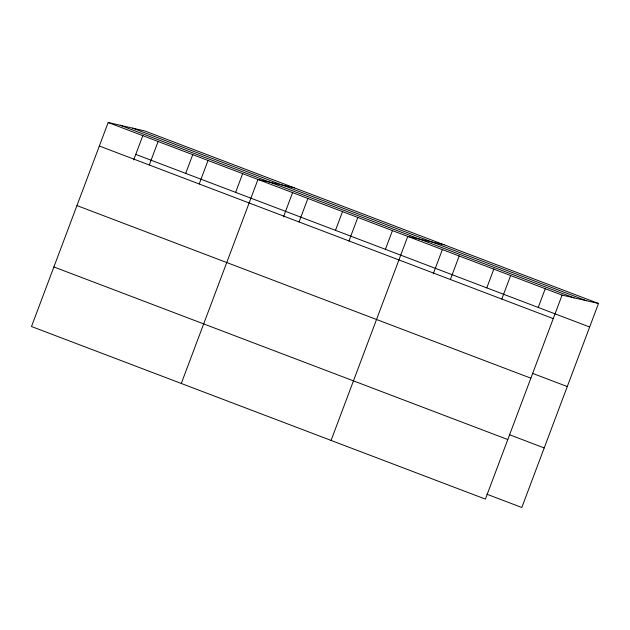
<?xml version="1.0" encoding="UTF-8"?>
<svg xmlns="http://www.w3.org/2000/svg" width="630" height="630" viewBox="0 0 630 630"><rect width="100%" height="100%" fill="white"/><g stroke="black" fill="none" stroke-linecap="round" stroke-linejoin="round"><path stroke-width="0.94" d="M598.5 303.487L144.593 130.89L108.179 122.504L31.5 326.513L485.407 499.11L562.086 295.108L598.5 303.487L521.821 507.497L486.911 494.219M133.694 159.894L142.9 135.411M149.271 164.997L158.106 141.49M185.692 173.376L192.827 154.397M199.206 183.984L208.042 160.477M235.62 192.363L242.755 173.384M181.29 383.473L257.969 179.463L294.383 187.842M283.484 216.854L292.682 192.363M299.061 221.957L307.897 198.45M335.475 230.336L342.618 211.349M348.988 240.943L357.824 217.437M385.41 249.323L392.545 230.336M331.073 440.425L407.76 236.423L444.174 244.802M433.267 273.806L442.473 249.323M450.363 279.492L459.199 255.985M486.777 287.871L493.912 268.884M501.803 299.053L510.639 275.546M538.225 307.432L545.36 288.445M132.576 128.118L586.483 300.723M120.196 125.276L574.103 297.872M108.179 122.504L562.086 295.108M135.757 154.397L589.664 326.994M99.343 146.01L553.25 318.615M532.366 373.283L567.276 386.56M76.954 205.577L530.862 378.181M509.3 434.653L544.21 447.93M53.889 266.947L507.796 439.551"/></g></svg>
